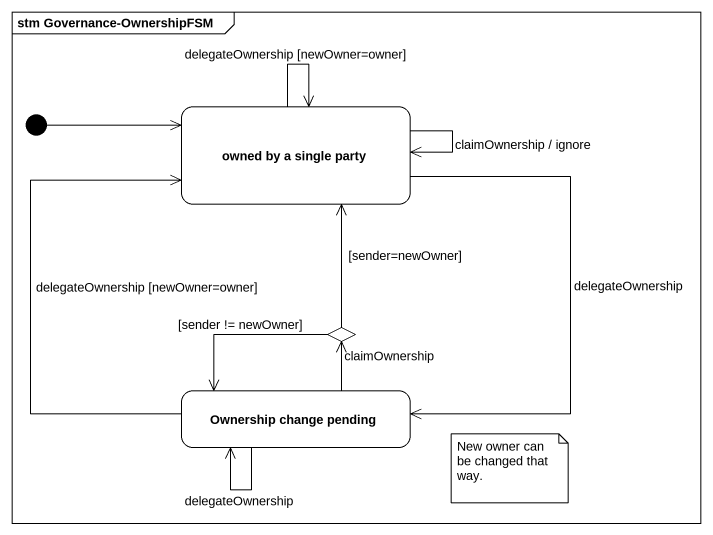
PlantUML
@startuml
mainframe stm Governance-OwnershipFSM
hide empty description
state "owned by a single party" as owned_by_a_single_party
state choice1 <<choice>>
state "Ownership change pending" as Ownership_change_pending
[*] -right-> owned_by_a_single_party
owned_by_a_single_party --> owned_by_a_single_party : delegateOwnership [newOwner=owner]
owned_by_a_single_party --> owned_by_a_single_party : claimOwnership / ignore
owned_by_a_single_party --> Ownership_change_pending : delegateOwnership
choice1 -up-> owned_by_a_single_party : [sender=newOwner]
choice1 --> Ownership_change_pending : [sender != newOwner]
Ownership_change_pending -up-> owned_by_a_single_party : delegateOwnership [newOwner=owner]
Ownership_change_pending -up-> choice1 : claimOwnership
Ownership_change_pending --> Ownership_change_pending : delegateOwnership
note as N1
  New owner can be changed that way.
end note
@enduml
